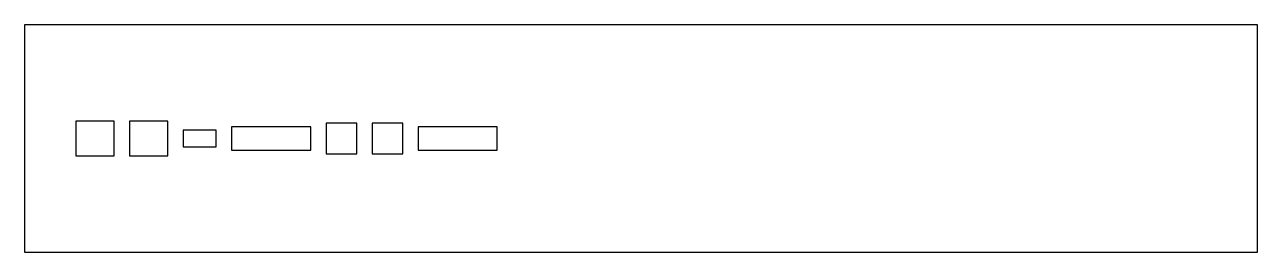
# Model space of a CAD drawing. Header units: metres. Extents: x 0 to 483, y 0 to 89.
import ezdxf

# ---------------------------------------------------------------- set-up
doc = ezdxf.new("R2010")
doc.units = ezdxf.units.M

msp = doc.modelspace()

# ---------------------------------------------------------------- linework, layer by layer
for p, q in [((482.6, 88.9), (0, 88.9)), ((0, 88.9), (0, 0)), ((482.6, 0), (482.6, 88.9)), ((35, 51.2), (20, 51.2)), ((20, 51.2), (20, 37.7)), ((35, 37.7), (35, 51.2)), ((56, 51.2), (41, 51.2)), ((41, 51.2), (41, 37.7)), ((56, 37.7), (56, 51.2)), ((112, 48.95), (81, 48.95)), ((81, 48.95), (81, 39.95)), ((112, 39.95), (112, 48.95)), ((130, 50.45), (118, 50.45)), ((118, 50.45), (118, 38.45)), ((130, 38.45), (130, 50.45)), ((148, 50.45), (136, 50.45)), ((136, 50.45), (136, 38.45)), ((148, 38.45), (148, 50.45)), ((185, 48.95), (154, 48.95)), ((154, 48.95), (154, 39.95)), ((185, 39.95), (185, 48.95)), ((75, 47.7), (62, 47.7)), ((62, 47.7), (62, 41.2)), ((75, 41.2), (75, 47.7)), ((62, 41.2), (75, 41.2)), ((81, 39.95), (112, 39.95)), ((154, 39.95), (185, 39.95)), ((20, 37.7), (35, 37.7)), ((41, 37.7), (56, 37.7)), ((118, 38.45), (130, 38.45)), ((136, 38.45), (148, 38.45)), ((0, 0), (482.6, 0))]:
    msp.add_line(p, q)

doc.saveas('drawing.dxf')
